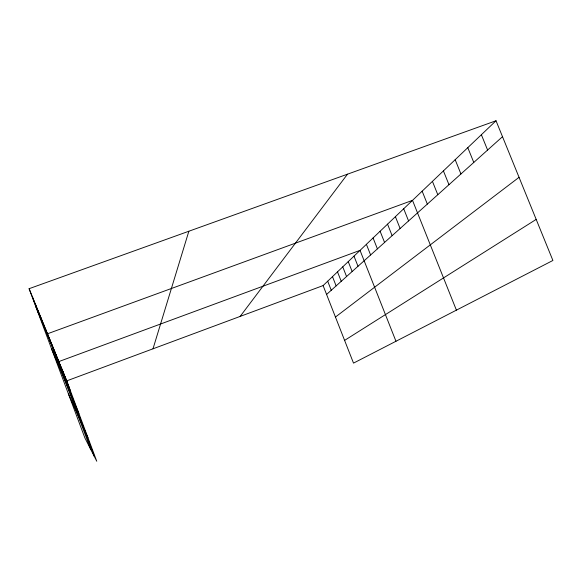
<?xml version="1.0" encoding="UTF-8"?>
<svg xmlns="http://www.w3.org/2000/svg" width="582" height="582" viewBox="0 0 582 582"><rect width="100%" height="100%" fill="white"/><g stroke="black" fill="none" stroke-linecap="round" stroke-linejoin="round"><path stroke-width="0.87" d="M153.001 348.807L188.859 231.236M240.162 316.404L347.505 174.171M323.105 285.58L496.024 120.758L552.9 260.474L353.514 363.117L323.105 285.58L66.704 380.883L29.1 288.694L496.024 120.758M326.582 294.448L502.506 136.683M335.443 317.045L519.049 177.321M344.602 340.39L536.182 219.407M58.826 361.575L360.04 250.369L395.971 341.263M68.465 393.999L87.947 437.693M51.667 349.062L78.897 413.489M35.451 305.688L70.138 390.078M481.372 134.718L487.6 150.054M467.797 147.661L473.777 162.443M455.175 159.694L460.937 173.96M443.419 170.897L448.969 184.69M432.433 181.366L437.795 194.715M422.154 191.165L427.334 204.093M456.404 310.148L412.507 200.361L47.491 333.792L90.69 449.319M403.704 208.756L408.564 220.927M395.396 216.671L400.11 228.508M387.547 224.157L392.123 235.674M380.111 231.236L384.564 242.447M373.077 237.951L377.405 248.87M366.391 244.316L370.61 254.967M353.994 256.131L358.003 266.272M348.24 261.616L352.146 271.525M342.747 266.854L346.559 276.53M337.502 271.852L341.227 281.317M332.489 276.632L336.127 285.886M327.695 281.201L331.253 290.258M66.704 380.883L96.758 461.242L84.856 437.853L29.1 288.694M65.73 378.496L69.243 387.888M63.642 373.382L68.298 385.604M62.521 370.639L66.29 380.701M61.35 367.766L65.206 378.074M60.121 364.747L64.071 375.31M57.465 358.228L94.277 456.361M56.025 354.707L60.295 366.129M54.512 350.99L58.898 362.724M52.904 347.061L57.414 359.123M51.209 342.9L55.85 355.318M49.405 338.484L54.191 351.273M45.389 328.634L50.489 342.26M43.148 323.126L48.415 337.218M40.74 317.226L46.189 331.813M38.15 310.883L43.803 326.007M35.364 304.059L41.235 319.758M32.359 296.682L38.463 313.007"/></g></svg>
